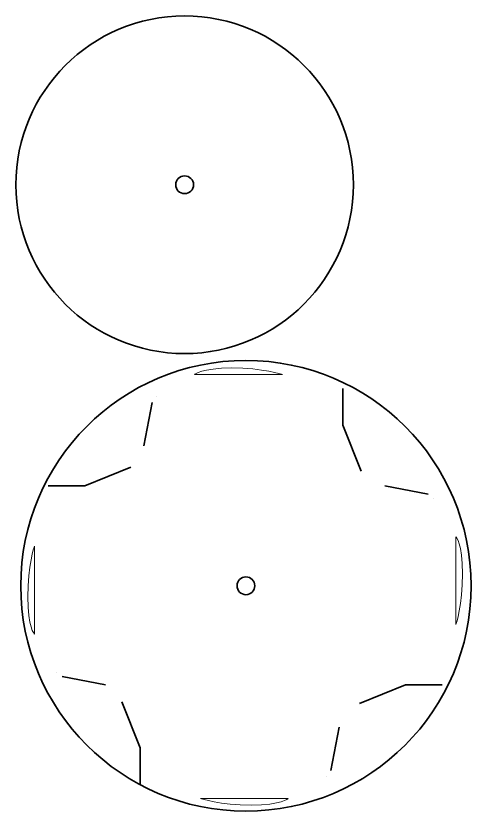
# Model space of a CAD drawing. Header units: inches. Extents: x 0 to 4188, y -1191 to 0.
# Drawn here: x 1149 to 1661, y -905 to -12 of the extents above; entities that cross this region are included whole.
import ezdxf

# ---------------------------------------------------------------- set-up
doc = ezdxf.new("R2010")
doc.units = ezdxf.units.IN
doc.header["$MEASUREMENT"] = 0
doc.layers.add('Cut', color=7, linetype='Continuous')
doc.layers.add('Graveren', color=7, linetype='Continuous')

# ---------------------------------------------------------------- blocks, each defined once
blk = doc.blocks.new('block 11')
at = {"layer": 'Graveren', "color": 250, "lineweight": 35, "true_color": 0x1a1718}
for points in [[(1268.2, -782.42), (1268.2, -782.42)], [(1268.2, -782.42), (1289.07, -834.1), (1289.07, -875.41)], [(1512.46, -810.95), (1503.25, -859.59)], [(1498.57, -865.83), (1498.57, -865.83)], [(1289.07, -875.41), (1289.07, -875.41)]]:
    blk.add_lwpolyline(points, dxfattribs=at)
blk = doc.blocks.new('block 10')
at = {"layer": 'Graveren', "color": 250, "lineweight": 9, "true_color": 0x1a1718}
blk.add_open_spline([(1455.44, -891.01), (1455.44, -891.01), (1448.23, -898.27), (1413.58, -898.39), (1378.94, -898.51), (1356.87, -891.01), (1356.87, -891.01), (1356.87, -891.01), (1455.44, -891.01), (1455.44, -891.01)], degree=3, knots=[0, 0, 0, 0, 1, 1, 1, 2, 2, 2, 3, 3, 3, 3], dxfattribs=at)
at = {"layer": 'Graveren'}
blk.add_blockref('block 11', (0, 0), dxfattribs=at)
blk = doc.blocks.new('block 13')
at = {"layer": 'Graveren', "color": 250, "lineweight": 35, "true_color": 0x1a1718}
for points in [[(1563.87, -539.86), (1612.51, -549.07)], [(1618.74, -553.76), (1618.74, -553.76)], [(1535.34, -784.12), (1587.02, -763.25), (1628.33, -763.25)], [(1628.33, -763.25), (1628.33, -763.25)], [(1535.34, -784.12), (1535.34, -784.12)]]:
    blk.add_lwpolyline(points, dxfattribs=at)
blk = doc.blocks.new('block 12')
at = {"layer": 'Graveren', "color": 250, "lineweight": 9, "true_color": 0x1a1718}
blk.add_open_spline([(1643.92, -596.89), (1643.92, -596.89), (1651.18, -604.09), (1651.3, -638.74), (1651.42, -673.38), (1643.92, -695.45), (1643.92, -695.45), (1643.92, -695.45), (1643.92, -596.89), (1643.92, -596.89)], degree=3, knots=[0, 0, 0, 0, 1, 1, 1, 2, 2, 2, 3, 3, 3, 3], dxfattribs=at)
at = {"layer": 'Graveren'}
blk.add_blockref('block 13', (0, 0), dxfattribs=at)
blk = doc.blocks.new('block 15')
at = {"layer": 'Graveren', "color": 250, "lineweight": 35, "true_color": 0x1a1718}
for points in [[(1516.59, -430.4), (1516.59, -430.4)], [(1537.46, -523.39), (1516.59, -471.71), (1516.59, -430.4)], [(1293.2, -494.86), (1302.41, -446.22)], [(1307.09, -439.98), (1307.09, -439.98)], [(1537.46, -523.39), (1537.46, -523.39)]]:
    blk.add_lwpolyline(points, dxfattribs=at)
blk = doc.blocks.new('block 14')
at = {"layer": 'Graveren', "color": 250, "lineweight": 9, "true_color": 0x1a1718}
blk.add_open_spline([(1350.22, -414.8), (1350.22, -414.8), (1357.43, -407.54), (1392.07, -407.42), (1426.72, -407.3), (1448.79, -414.8), (1448.79, -414.8), (1448.79, -414.8), (1350.22, -414.8), (1350.22, -414.8)], degree=3, knots=[0, 0, 0, 0, 1, 1, 1, 2, 2, 2, 3, 3, 3, 3], dxfattribs=at)
at = {"layer": 'Graveren'}
blk.add_blockref('block 15', (0, 0), dxfattribs=at)
blk = doc.blocks.new('block 17')
at = {"layer": 'Graveren', "color": 250, "lineweight": 35, "true_color": 0x1a1718}
for points in [[(1278.63, -518.99), (1226.95, -539.86), (1185.64, -539.86)], [(1278.63, -518.99), (1278.63, -518.99)], [(1185.64, -539.86), (1185.64, -539.86)], [(1195.23, -749.36), (1195.23, -749.36)], [(1250.1, -763.25), (1201.46, -754.04)]]:
    blk.add_lwpolyline(points, dxfattribs=at)
blk = doc.blocks.new('block 16')
at = {"layer": 'Graveren', "color": 250, "lineweight": 9, "true_color": 0x1a1718}
blk.add_open_spline([(1170.05, -706.23), (1170.05, -706.23), (1162.79, -699.02), (1162.67, -664.38), (1162.55, -629.73), (1170.05, -607.67), (1170.05, -607.67), (1170.05, -607.67), (1170.05, -706.23), (1170.05, -706.23)], degree=3, knots=[0, 0, 0, 0, 1, 1, 1, 2, 2, 2, 3, 3, 3, 3], dxfattribs=at)
at = {"layer": 'Graveren'}
blk.add_blockref('block 17', (0, 0), dxfattribs=at)

msp = doc.modelspace()

# ---------------------------------------------------------------- linework, layer by layer
at = {"layer": 'Cut', "color": 250, "lineweight": 35, "true_color": 0x1a1718}
for points in [[(1528.57, -201.56), (1528.57, -306.3), (1443.67, -391.2), (1338.94, -391.2), (1234.2, -391.2), (1149.3, -306.3), (1149.3, -201.56), (1149.3, -96.83), (1234.2, -11.93), (1338.94, -11.93), (1443.67, -11.93), (1528.57, -96.83), (1528.57, -201.56)], [(1348.94, -201.56), (1348.94, -207.09), (1344.46, -211.56), (1338.94, -211.56), (1333.41, -211.56), (1328.94, -207.09), (1328.94, -201.56), (1328.94, -196.04), (1333.41, -191.56), (1338.94, -191.56), (1344.46, -191.56), (1348.94, -196.04), (1348.94, -201.56)], [(1660.92, -652.04), (1660.92, -791.82), (1547.61, -905.13), (1407.83, -905.13), (1268.05, -905.13), (1154.74, -791.82), (1154.74, -652.04), (1154.74, -512.26), (1268.05, -398.95), (1407.83, -398.95), (1547.61, -398.95), (1660.92, -512.26), (1660.92, -652.04)], [(1417.83, -652.04), (1417.83, -657.56), (1413.35, -662.04), (1407.83, -662.04), (1402.31, -662.04), (1397.83, -657.56), (1397.83, -652.04), (1397.83, -646.52), (1402.31, -642.04), (1407.83, -642.04), (1413.35, -642.04), (1417.83, -646.52), (1417.83, -652.04)]]:
    msp.add_open_spline(points, degree=3, knots=[0, 0, 0, 0, 1, 1, 1, 2, 2, 2, 3, 3, 3, 4, 4, 4, 4], dxfattribs=at)

# ---------------------------------------------------------------- block references
at = {"layer": 'Graveren'}
for name in ['block 14', 'block 16', 'block 12', 'block 10']:
    msp.add_blockref(name, (0, 0), dxfattribs=at)

doc.saveas('drawing.dxf')
